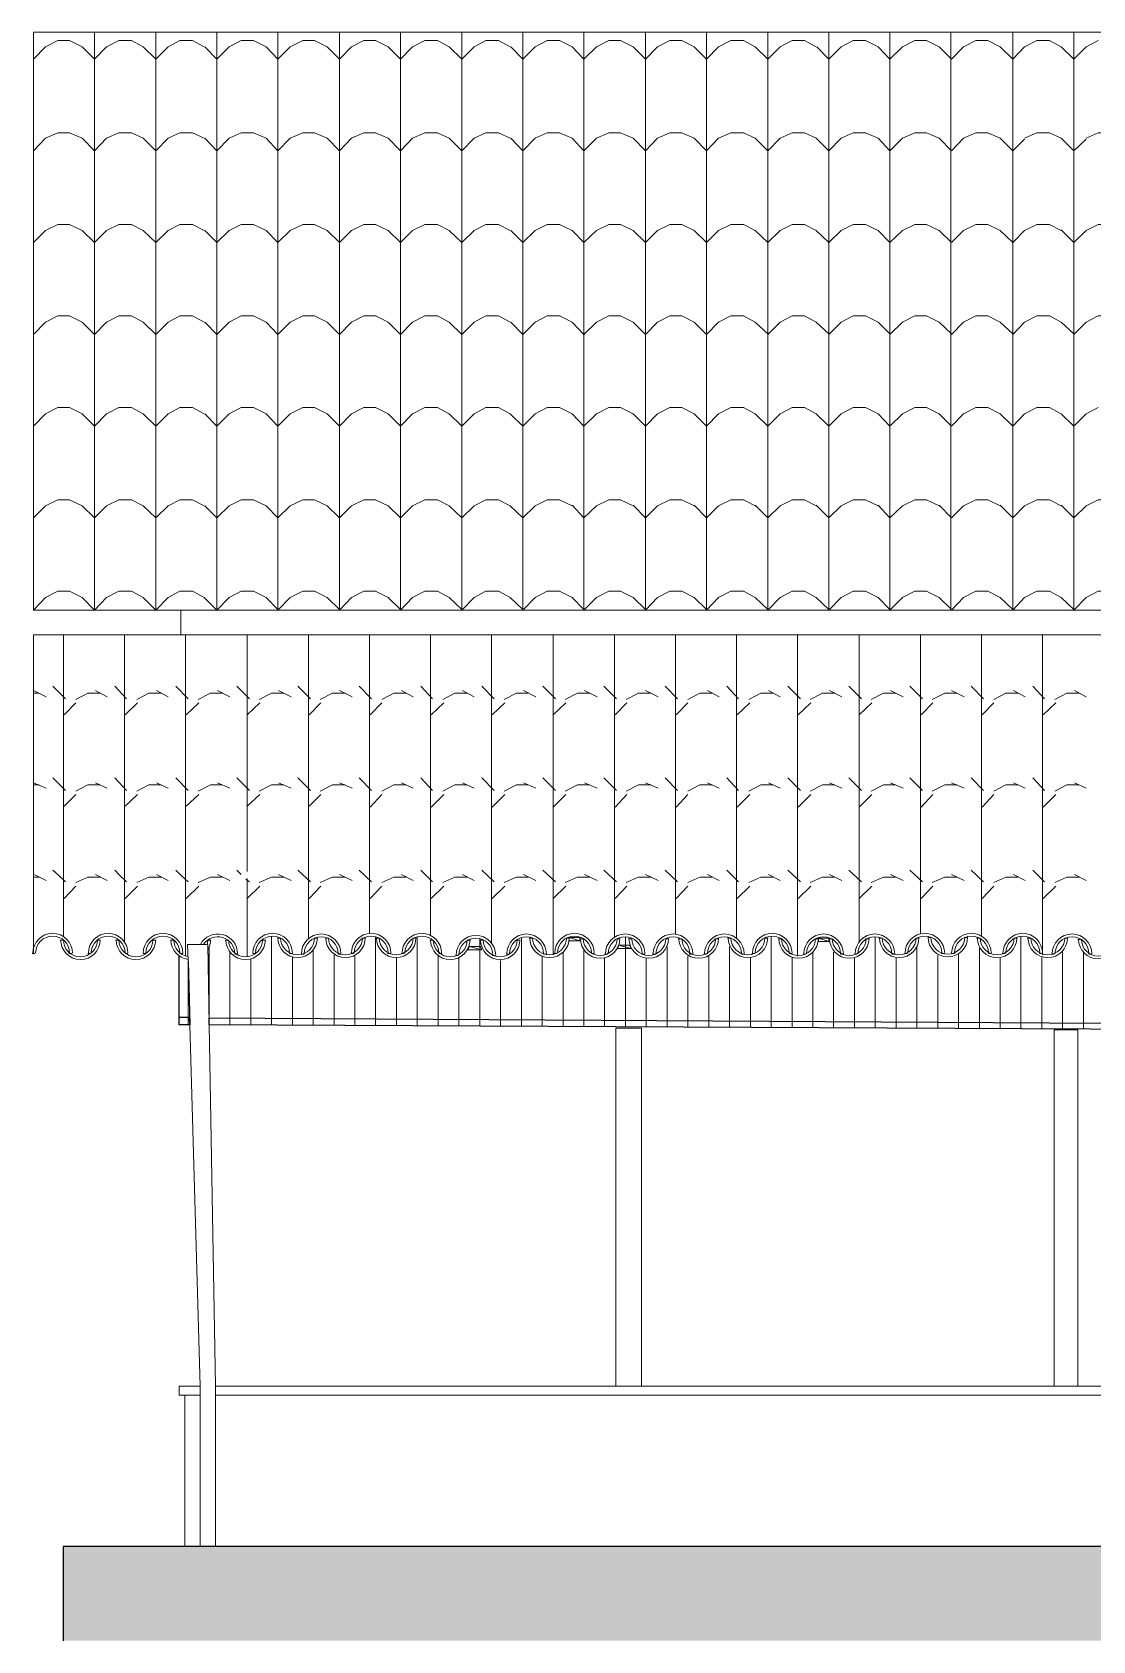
# Model space of a CAD drawing. Header units: millimetres. Extents: x 592100 to 606911, y -820208 to -812839.
# Drawn here: x 592100 to 596957, y -820208 to -812839 of the extents above; entities that cross this region are included whole.
import ezdxf

# ---------------------------------------------------------------- set-up
doc = ezdxf.new("R2010")
doc.units = ezdxf.units.MM
for name, color, linetype, lineweight in [('A-ALV-___-___-EXI', 250, 'Continuous', 25), ('A-BAS-___-___-EXI', 250, 'Continuous', 25), ('A-COB-___-___-EXI', 250, 'Continuous', 25), ('A-PIL-___-___-EXI', 250, 'Continuous', 25)]:
    doc.layers.add(name, color=color, linetype=linetype, lineweight=lineweight)

msp = doc.modelspace()

# ---------------------------------------------------------------- hatches: boundary and pattern name
at = {"layer": 'A-BAS-___-___-EXI', "true_color": 0xcb9898}
msp.add_hatch(color=253, dxfattribs=at).paths.add_polyline_path([(606284.6, -820207.5), (606341.4, -820207.5), (606341.4, -819889.9), (606138.7, -819889.9), (606072, -819899.5), (606072, -819832.7), (600657.2, -819832.7), (600345.8, -819775.5), (592241.4, -819775.5), (592241.4, -820207.5), (605317.2, -820207.5)])

# ---------------------------------------------------------------- linework, layer by layer
at = {"layer": 'A-ALV-___-___-EXI', "color": 18, "lineweight": 9}
msp.add_line((592910, -817354.1), (592903.6, -817017.3), dxfattribs=at)
at = {"layer": 'A-ALV-___-___-EXI', "lineweight": 9}
msp.add_line((592814.7, -817385.9), (592814.7, -817119), dxfattribs=at)
at = {"layer": 'A-ALV-___-___-EXI', "lineweight": 9, "flags": 128}
for points in [[(593196, -817385.9), (593196, -817354.1), (593196, -816979.2)], [(593672.6, -817389.1), (593672.6, -817357.3), (593672.6, -816982.3)], [(593863.3, -817389.1), (593863.3, -817357.3), (593863.3, -816982.3)], [(594340, -817392.3), (594340, -817360.5), (594340, -816985.5)], [(594816.6, -817395.4), (594816.6, -817363.7), (594816.6, -816982.3)], [(595483.9, -817398.6), (595483.9, -817370), (595483.9, -816979.2)], [(595960.6, -817401.8), (595960.6, -817373.2), (595960.6, -816982.3)], [(596627.9, -817405), (596627.9, -817376.4), (596627.9, -816979.2)], [(592910, -817363.7), (592910, -817338.2), (592910, -817033.2)], [(593005.3, -817385.9), (593005.3, -817338.2), (593005.3, -817055.4)], [(593386.7, -817385.9), (593386.7, -817357.3), (593386.7, -817045.9)], [(593482, -817389.1), (593482, -817357.3), (593482, -817065)], [(594149.3, -817392.3), (594149.3, -817360.5), (594149.3, -816991.9)], [(594530.6, -817392.3), (594530.6, -817363.7), (594530.6, -817055.4)], [(594626, -817392.3), (594626, -817363.7), (594626, -817042.7)], [(595007.3, -817395.4), (595007.3, -817366.8), (595007.3, -817026.8)], [(595293.3, -817398.6), (595293.3, -817366.8), (595293.3, -817026.8)], [(595674.6, -817398.6), (595674.6, -817370), (595674.6, -817055.4)], [(595769.9, -817398.6), (595769.9, -817370), (595769.9, -817052.3)], [(596151.2, -817401.8), (596151.2, -817373.2), (596151.2, -817030)], [(596246.6, -817401.8), (596246.6, -817373.2), (596246.6, -817065)], [(596341.9, -817401.8), (596341.9, -817373.2), (596341.9, -817061.8)], [(596437.2, -817405), (596437.2, -817376.4), (596437.2, -817033.2)], [(596818.6, -817405), (596818.6, -817376.4), (596818.6, -817049.1)], [(596913.9, -817405), (596913.9, -817376.4), (596913.9, -817055.4)], [(593100.7, -817385.9), (593100.7, -817354.1), (593100.7, -817084)], [(593291.3, -817385.9), (593291.3, -817354.1), (593291.3, -817077.7)], [(593577.3, -817389.1), (593577.3, -817357.3), (593577.3, -817071.3)], [(593768, -817389.1), (593768, -817357.3), (593768, -817080.9)], [(593958.6, -817389.1), (593958.6, -817360.5), (593958.6, -817071.3)], [(594054, -817392.3), (594054, -817360.5), (594054, -817080.9)], [(594244.6, -817392.3), (594244.6, -817360.5), (594244.6, -817090.4)], [(594435.3, -817392.3), (594435.3, -817363.7), (594435.3, -817074.5)], [(594721.3, -817395.4), (594721.3, -817363.7), (594721.3, -817080.9)], [(594911.9, -817395.4), (594911.9, -817366.8), (594911.9, -817080.9)], [(595102.6, -817395.4), (595102.6, -817366.8), (595102.6, -817071.3)], [(595197.9, -817395.4), (595197.9, -817366.8), (595197.9, -817071.3)], [(595388.6, -817398.6), (595388.6, -817366.8), (595388.6, -817077.7)], [(595579.3, -817398.6), (595579.3, -817370), (595579.3, -817077.7)], [(595865.3, -817401.8), (595865.3, -817370), (595865.3, -817080.9)], [(596055.9, -817401.8), (596055.9, -817373.2), (596055.9, -817080.9)], [(596532.6, -817405), (596532.6, -817376.4), (596532.6, -817080.9)], [(596723.2, -817405), (596723.2, -817376.4), (596723.2, -817077.7)]]:
    msp.add_lwpolyline(points, dxfattribs=at)
at = {"layer": 'A-ALV-___-___-EXI', "color": 248, "lineweight": 15}
msp.add_lwpolyline([(598807.8, -817077.7), (598807.8, -819775.5), (598807.8, -819079.6), (598165.9, -819079.6), (598165.9, -819584.9), (597393.7, -819584.9), (597393.7, -819082.8), (592938.6, -819082.8), (597422.3, -819082.8), (597422.3, -819041.5), (592938.6, -819041.5), (592938.6, -819082.8), (592938.6, -819775.5), (592938.6, -819041.5), (592910, -817385.9), (592903.6, -817017.3), (592811.5, -817017.3), (592814.7, -817093.6), (592821, -817385.9), (592868.7, -819041.5), (592868.7, -819775.5), (592868.7, -819082.8), (592798.8, -819082.8), (592798.8, -819775.5)], dxfattribs=at)
at = {"layer": 'A-ALV-___-___-EXI', "color": 38, "lineweight": 25, "flags": 128}
msp.add_lwpolyline([(592814.7, -817093.6), (592821, -817385.9), (592773.4, -817385.9), (592773.4, -817071.3)], dxfattribs=at)
for points in [[(592821, -817385.9), (592773.4, -817385.9), (592773.4, -817351), (592817.8, -817351)], [(598807.8, -817414.5), (592910, -817385.9), (592910, -817354.1), (598807.8, -817389.1)]]:
    msp.add_lwpolyline(points, close=True, dxfattribs=at)
at = {"layer": 'A-ALV-___-___-EXI', "color": 248, "lineweight": 15}
msp.add_lwpolyline([(592773.4, -819082.8), (592773.4, -819041.5), (592868.7, -819041.5), (592868.7, -819082.8)], close=True, dxfattribs=at)
at = {"layer": 'A-BAS-___-___-EXI'}
msp.add_lwpolyline([(606341.4, -820207.5), (606341.4, -819889.9), (606186.4, -819889.9), (606138.7, -819889.9), (606072, -819899.5), (606072, -819832.7), (600657.2, -819832.7), (600345.8, -819775.5), (592241.4, -819775.5), (592241.4, -820207.5)], dxfattribs=at)
at = {"layer": 'A-COB-___-___-EXI', "lineweight": 9}
for p, q in [((592385.7, -815485.7), (592385.7, -812838.6)), ((592665.3, -815485.7), (592665.3, -812838.6)), ((592945, -815485.7), (592945, -812838.6)), ((596307, -815485.7), (596307, -812838.6)), ((592242.7, -816982.3), (592242.7, -815600)), ((592522.3, -817007.8), (592522.3, -815600)), ((592802, -817071.3), (592802, -815600)), ((593084.8, -816683.6), (593084.8, -815600)), ((593364.4, -816991.9), (593364.4, -815600)), ((593644, -816966.5), (593644, -815600)), ((593923.7, -816976), (593923.7, -815600)), ((594203.3, -817014.1), (594203.3, -815600)), ((594486.1, -817065), (594486.1, -815600)), ((594765.8, -816982.3), (594765.8, -815600)), ((595045.4, -816969.6), (595045.4, -815600)), ((595325, -816988.7), (595325, -815600)), ((595604.7, -817071.3), (595604.7, -815600)), ((595887.5, -817004.6), (595887.5, -815600)), ((596167.1, -816966.5), (596167.1, -815600)), ((596446.8, -816979.2), (596446.8, -815600)), ((596726.4, -817065), (596726.4, -815600)), ((592106, -815854.3), (592163.2, -815882.9)), ((592106, -815867), (592131.5, -815867)), ((592252.2, -815892.4), (592195, -815835.2)), ((592388.9, -815854.3), (592442.9, -815882.9)), ((592531.9, -815892.4), (592477.8, -815835.2)), ((592668.5, -815854.3), (592722.5, -815882.9)), ((592814.7, -815892.4), (592757.5, -815835.2)), ((592948.1, -815854.3), (593005.3, -815882.9)), ((593094.3, -815892.4), (593037.1, -815835.2)), ((593227.8, -815854.3), (593285, -815882.9)), ((593373.9, -815892.4), (593316.7, -815835.2)), ((593507.4, -815854.3), (593564.6, -815882.9)), ((593653.6, -815892.4), (593596.4, -815835.2)), ((593790.2, -815854.3), (593844.2, -815882.9)), ((593933.2, -815892.4), (593879.2, -815835.2)), ((594069.9, -815854.3), (594123.9, -815882.9)), ((594216, -815892.4), (594158.8, -815835.2)), ((594349.5, -815854.3), (594406.7, -815882.9)), ((594495.7, -815892.4), (594438.5, -815835.2)), ((594629.1, -815854.3), (594686.3, -815882.9)), ((594775.3, -815892.4), (594718.1, -815835.2)), ((594908.8, -815854.3), (594966, -815882.9)), ((595054.9, -815892.4), (594997.7, -815835.2)), ((595191.6, -815854.3), (595245.6, -815882.9)), ((595334.6, -815892.4), (595280.6, -815835.2)), ((595471.2, -815854.3), (595525.2, -815882.9)), ((595617.4, -815892.4), (595560.2, -815835.2)), ((595750.9, -815854.3), (595808.1, -815882.9)), ((595897, -815892.4), (595839.8, -815835.2)), ((596030.5, -815854.3), (596087.7, -815882.9)), ((596176.7, -815892.4), (596119.5, -815835.2)), ((596310.1, -815854.3), (596367.3, -815882.9)), ((596456.3, -815892.4), (596399.1, -815835.2)), ((596592.9, -815854.3), (596647, -815882.9)), ((596735.9, -815892.4), (596681.9, -815835.2)), ((596872.6, -815854.3), (596926.6, -815882.9)), ((592245.9, -815965.5), (592299.9, -815911.5)), ((592525.5, -815965.5), (592582.7, -815911.5)), ((592805.1, -815965.5), (592862.3, -815911.5)), ((593084.8, -815965.5), (593142, -815911.5)), ((593367.6, -815965.5), (593421.6, -815911.5)), ((593647.2, -815965.5), (593701.2, -815911.5)), ((593926.9, -815965.5), (593984.1, -815911.5)), ((594206.5, -815965.5), (594263.7, -815911.5)), ((594486.1, -815965.5), (594543.3, -815911.5)), ((594769, -815965.5), (594823, -815911.5)), ((595048.6, -815965.5), (595102.6, -815911.5)), ((595328.2, -815965.5), (595385.4, -815911.5)), ((595607.9, -815965.5), (595665.1, -815911.5)), ((595887.5, -815965.5), (595944.7, -815911.5)), ((596170.3, -815965.5), (596224.3, -815911.5)), ((596449.9, -815965.5), (596504, -815911.5)), ((596729.6, -815965.5), (596786.8, -815911.5)), ((592106, -816276.9), (592163.2, -816302.3)), ((592106, -816286.4), (592131.5, -816286.4)), ((592252.2, -816311.8), (592195, -816254.7)), ((592388.9, -816276.9), (592442.9, -816302.3)), ((592531.9, -816311.8), (592477.8, -816254.7)), ((592668.5, -816276.9), (592722.5, -816302.3)), ((592814.7, -816311.8), (592757.5, -816254.7)), ((592948.1, -816276.9), (593005.3, -816302.3)), ((593094.3, -816311.8), (593037.1, -816254.7)), ((593227.8, -816276.9), (593285, -816302.3)), ((593373.9, -816311.8), (593316.7, -816254.7)), ((593507.4, -816276.9), (593564.6, -816302.3)), ((593653.6, -816311.8), (593596.4, -816254.7)), ((593790.2, -816276.9), (593844.2, -816302.3)), ((593933.2, -816311.8), (593879.2, -816254.7)), ((594069.9, -816276.9), (594123.9, -816302.3)), ((594216, -816311.8), (594158.8, -816254.7)), ((594349.5, -816276.9), (594406.7, -816302.3)), ((594495.7, -816311.8), (594438.5, -816254.7)), ((594629.1, -816276.9), (594686.3, -816302.3)), ((594775.3, -816311.8), (594718.1, -816254.7)), ((594908.8, -816276.9), (594966, -816302.3)), ((595054.9, -816311.8), (594997.7, -816254.7)), ((595191.6, -816276.9), (595245.6, -816302.3)), ((595334.6, -816311.8), (595280.6, -816254.7)), ((595471.2, -816276.9), (595525.2, -816302.3)), ((595617.4, -816311.8), (595560.2, -816254.7)), ((595750.9, -816276.9), (595808.1, -816302.3)), ((595897, -816311.8), (595839.8, -816254.7)), ((596030.5, -816276.9), (596087.7, -816302.3)), ((596176.7, -816311.8), (596119.5, -816254.7)), ((596310.1, -816276.9), (596367.3, -816302.3)), ((596456.3, -816311.8), (596399.1, -816254.7)), ((596592.9, -816276.9), (596647, -816302.3)), ((596735.9, -816311.8), (596681.9, -816254.7)), ((596872.6, -816276.9), (596926.6, -816302.3)), ((592245.9, -816384.9), (592299.9, -816330.9)), ((592525.5, -816384.9), (592582.7, -816330.9)), ((592805.1, -816384.9), (592862.3, -816330.9)), ((593084.8, -816384.9), (593142, -816330.9)), ((593367.6, -816384.9), (593421.6, -816330.9)), ((593647.2, -816388.1), (593701.2, -816330.9)), ((593926.9, -816388.1), (593984.1, -816330.9)), ((594206.5, -816388.1), (594263.7, -816330.9)), ((594486.1, -816388.1), (594543.3, -816330.9)), ((594769, -816388.1), (594823, -816330.9)), ((595048.6, -816388.1), (595102.6, -816330.9)), ((595328.2, -816388.1), (595385.4, -816330.9)), ((595607.9, -816388.1), (595665.1, -816330.9)), ((595887.5, -816388.1), (595944.7, -816330.9)), ((596170.3, -816388.1), (596224.3, -816330.9)), ((596449.9, -816388.1), (596504, -816330.9)), ((596729.6, -816388.1), (596786.8, -816330.9)), ((593056.2, -816696.4), (593037.1, -816677.3)), ((593227.8, -816696.4), (593285, -816724.9)), ((593373.9, -816731.3), (593316.7, -816677.3)), ((593507.4, -816696.4), (593564.6, -816724.9)), ((593653.6, -816731.3), (593596.4, -816677.3)), ((593790.2, -816696.4), (593844.2, -816724.9)), ((593933.2, -816731.3), (593879.2, -816677.3)), ((594069.9, -816696.4), (594123.9, -816724.9)), ((594216, -816731.3), (594158.8, -816677.3)), ((594349.5, -816696.4), (594406.7, -816724.9)), ((594495.7, -816731.3), (594438.5, -816677.3)), ((594629.1, -816696.4), (594686.3, -816724.9)), ((594775.3, -816731.3), (594718.1, -816677.3)), ((594908.8, -816696.4), (594966, -816724.9)), ((595054.9, -816731.3), (594997.7, -816677.3)), ((595191.6, -816696.4), (595245.6, -816724.9)), ((595334.6, -816731.3), (595280.6, -816677.3)), ((595471.2, -816696.4), (595525.2, -816724.9)), ((595617.4, -816731.3), (595560.2, -816677.3)), ((595750.9, -816696.4), (595808.1, -816724.9)), ((595897, -816731.3), (595839.8, -816677.3)), ((596030.5, -816696.4), (596087.7, -816724.9)), ((596176.7, -816731.3), (596119.5, -816677.3)), ((596310.1, -816696.4), (596367.3, -816724.9)), ((596456.3, -816731.3), (596399.1, -816677.3)), ((596592.9, -816696.4), (596647, -816724.9)), ((596735.9, -816731.3), (596681.9, -816677.3)), ((596872.6, -816696.4), (596926.6, -816724.9)), ((592106, -816709.1), (592131.5, -816709.1)), ((592245.9, -816807.6), (592299.9, -816750.4)), ((592525.5, -816807.6), (592582.7, -816750.4)), ((592805.1, -816807.6), (592862.3, -816750.4)), ((593094.3, -816731.3), (593078.4, -816718.6)), ((593084.8, -817074.5), (593084.8, -816715.4)), ((593084.8, -816807.6), (593142, -816750.4)), ((593367.6, -816807.6), (593421.6, -816750.4)), ((593647.2, -816807.6), (593701.2, -816750.4)), ((593926.9, -816807.6), (593984.1, -816750.4)), ((594206.5, -816807.6), (594263.7, -816750.4)), ((594486.1, -816807.6), (594543.3, -816750.4)), ((594769, -816807.6), (594823, -816750.4)), ((595048.6, -816807.6), (595102.6, -816750.4)), ((595328.2, -816807.6), (595385.4, -816750.4)), ((595607.9, -816807.6), (595665.1, -816750.4)), ((595887.5, -816807.6), (595944.7, -816750.4)), ((596170.3, -816807.6), (596224.3, -816750.4)), ((596449.9, -816807.6), (596504, -816750.4)), ((596729.6, -816807.6), (596786.8, -816750.4))]:
    msp.add_line(p, q, dxfattribs=at)
at = {"layer": 'A-COB-___-___-EXI', "color": 18, "lineweight": 9}
for p, q in [((593237.3, -816988.7), (593224.6, -816988.7)), ((593393, -816988.7), (593405.7, -816988.7)), ((593456.6, -816988.7), (593443.9, -816988.7)), ((593612.3, -816988.7), (593625, -816988.7)), ((593685.4, -816988.7), (593672.6, -816988.7)), ((593844.2, -816988.7), (593857, -816988.7)), ((594390.8, -816988.7), (594374.9, -816988.7)), ((594546.5, -816988.7), (594559.2, -816988.7)), ((595296.4, -816988.7), (595283.7, -816988.7)), ((595452.2, -816988.7), (595468, -816988.7)), ((595989.2, -816988.7), (595976.5, -816988.7)), ((596148.1, -816988.7), (596160.8, -816988.7)), ((596214.8, -816985.5), (596202.1, -816985.5)), ((596370.5, -816985.5), (596383.2, -816985.5)), ((596437.2, -816988.7), (596424.5, -816988.7)), ((596596.1, -816988.7), (596608.8, -816988.7)), ((596669.2, -816988.7), (596656.5, -816988.7)), ((596828.1, -816988.7), (596840.8, -816988.7)), ((592112.4, -817058.6), (592099.7, -817058.6)), ((592242.7, -816998.2), (592226.8, -816998.2)), ((592268.1, -817058.6), (592280.8, -817058.6)), ((592366.6, -817058.6), (592353.9, -817058.6)), ((592398.4, -816998.2), (592411.1, -816998.2)), ((592493.7, -816998.2), (592481, -816998.2)), ((592525.5, -817058.6), (592538.2, -817058.6)), ((592620.8, -817058.6), (592608.1, -817058.6)), ((592652.6, -816998.2), (592665.3, -816998.2)), ((592747.9, -816998.2), (592735.2, -816998.2)), ((592776.5, -817058.6), (592789.2, -817058.6)), ((592903.6, -816998.2), (592916.4, -816998.2)), ((592995.8, -816998.2), (592983.1, -816998.2)), ((593027.6, -817061.8), (593040.3, -817061.8)), ((593122.9, -817058.6), (593110.2, -817058.6)), ((593154.7, -816998.2), (593167.4, -816998.2)), ((593278.6, -817058.6), (593291.3, -817058.6)), ((593345.3, -817061.8), (593332.6, -817061.8)), ((593501.1, -817061.8), (593513.8, -817061.8)), ((593571, -817058.6), (593558.3, -817058.6)), ((593726.7, -817058.6), (593742.6, -817058.6)), ((593802.9, -817058.6), (593790.2, -817058.6)), ((593936.4, -816998.2), (593920.5, -816998.2)), ((593961.8, -817058.6), (593974.5, -817058.6)), ((594092.1, -816998.2), (594104.8, -816998.2)), ((594162, -816998.2), (594149.3, -816998.2)), ((594282.8, -817061.8), (594270.1, -817061.8)), ((594317.7, -816998.2), (594333.6, -816998.2)), ((594441.6, -817061.8), (594454.4, -817061.8)), ((594502, -817058.6), (594489.3, -817058.6)), ((594619.6, -816991.9), (594606.9, -816991.9)), ((594660.9, -817058.6), (594673.6, -817058.6)), ((594734, -817061.8), (594721.3, -817061.8)), ((594778.5, -816991.9), (594791.2, -816991.9)), ((594842, -816991.9), (594829.3, -816991.9)), ((594889.7, -817061.8), (594905.6, -817061.8)), ((594953.3, -817061.8), (594940.5, -817061.8)), ((595000.9, -816991.9), (595013.6, -816991.9)), ((595070.8, -816991.9), (595058.1, -816991.9)), ((595109, -817061.8), (595124.9, -817061.8)), ((595188.4, -817061.8), (595175.7, -817061.8)), ((595226.5, -816991.9), (595239.2, -816991.9)), ((595347.3, -817061.8), (595360, -817061.8)), ((595407.7, -817058.6), (595395, -817058.6)), ((595528.4, -816991.9), (595515.7, -816991.9)), ((595566.6, -817058.6), (595579.3, -817058.6)), ((595642.8, -817061.8), (595630.1, -817061.8)), ((595687.3, -816991.9), (595700, -816991.9)), ((595760.4, -816991.9), (595747.7, -816991.9)), ((595801.7, -817061.8), (595814.4, -817061.8)), ((595878, -817061.8), (595865.3, -817061.8)), ((595916.1, -816991.9), (595928.8, -816991.9)), ((596036.8, -817061.8), (596049.6, -817061.8)), ((596106.8, -817058.6), (596094, -817058.6)), ((596262.5, -817058.6), (596275.2, -817058.6)), ((596322.8, -817058.6), (596310.1, -817058.6)), ((596478.5, -817058.6), (596491.3, -817058.6)), ((596554.8, -817058.6), (596542.1, -817058.6)), ((596710.5, -817058.6), (596723.2, -817058.6)), ((596780.4, -817061.8), (596767.7, -817061.8)), ((596901.2, -816995.1), (596888.5, -816995.1)), ((596939.3, -817061.8), (596952, -817061.8)), ((594050.8, -817068.1), (594038.1, -817068.1)), ((594206.5, -817068.1), (594219.2, -817068.1))]:
    msp.add_line(p, q, dxfattribs=at)
at = {"layer": 'A-COB-___-___-EXI', "lineweight": 9, "flags": 128}
msp.add_lwpolyline([(592106, -812838.6), (606910.9, -812838.6), (606910.9, -815485.7), (592106, -815485.7)], close=True, dxfattribs=at)
for points in [[(593507.4, -815482.5), (593450.2, -815428.5), (593393, -815399.9), (593339, -815399.9), (593281.8, -815428.5), (593224.6, -815485.7), (593224.6, -812838.6)], [(593507.4, -812838.6), (593507.4, -815485.7), (593561.4, -815428.5), (593618.6, -815399.9), (593672.6, -815399.9), (593729.8, -815428.5), (593787, -815482.5)], [(594066.7, -815482.5), (594009.5, -815428.5), (593955.5, -815399.9), (593898.3, -815399.9), (593841.1, -815428.5), (593787, -815485.7), (593787, -812838.6)], [(594066.7, -812838.6), (594066.7, -815485.7), (594123.9, -815428.5), (594177.9, -815399.9), (594235.1, -815399.9), (594289.1, -815428.5), (594346.3, -815482.5)], [(594626, -815482.5), (594571.9, -815428.5), (594514.7, -815399.9), (594457.5, -815399.9), (594403.5, -815428.5), (594346.3, -815485.7), (594346.3, -812838.6)], [(594626, -812838.6), (594626, -815485.7), (594683.2, -815428.5), (594740.4, -815399.9), (594794.4, -815399.9), (594851.6, -815428.5), (594908.8, -815482.5)], [(595188.4, -815482.5), (595131.2, -815428.5), (595074, -815399.9), (595020, -815399.9), (594962.8, -815428.5), (594908.8, -815485.7), (594908.8, -812838.6)], [(595188.4, -812838.6), (595188.4, -815485.7), (595242.4, -815428.5), (595299.6, -815399.9), (595356.8, -815399.9), (595410.8, -815428.5), (595468, -815482.5)], [(595468, -812838.6), (595468, -815485.7), (595525.2, -815428.5), (595579.3, -815399.9), (595636.5, -815399.9), (595690.5, -815428.5), (595747.7, -815482.5)], [(595747.7, -812838.6), (595747.7, -815485.7), (595804.9, -815428.5), (595858.9, -815399.9), (595916.1, -815399.9), (595973.3, -815428.5), (596027.3, -815482.5)], [(596027.3, -812838.6), (596027.3, -815485.7), (596084.5, -815428.5), (596141.7, -815399.9), (596195.7, -815399.9), (596252.9, -815428.5), (596310.1, -815482.5)], [(596589.8, -812838.6), (596589.8, -815485.7), (596643.8, -815428.5), (596701, -815399.9), (596758.2, -815399.9), (596812.2, -815428.5), (596869.4, -815482.5)], [(596869.4, -812838.6), (596869.4, -815485.7), (596926.6, -815428.5), (596980.6, -815399.9), (597037.8, -815399.9), (597091.8, -815428.5), (597149, -815482.5)], [(592106, -812962.6), (592160.1, -812905.4), (592217.3, -812876.8), (592271.3, -812876.8), (592328.5, -812905.4), (592385.7, -812962.6), (592439.7, -812905.4), (592496.9, -812876.8), (592554.1, -812876.8), (592608.1, -812905.4), (592665.3, -812962.6), (592722.5, -812905.4), (592776.5, -812876.8), (592833.7, -812876.8), (592887.8, -812905.4)], [(592890.9, -812905.4), (592945, -812962.6), (593002.2, -812905.4), (593056.2, -812876.8), (593113.4, -812876.8), (593170.6, -812905.4), (593224.6, -812962.6), (593281.8, -812905.4), (593339, -812876.8), (593393, -812876.8), (593450.2, -812905.4), (593507.4, -812962.6), (593561.4, -812905.4), (593618.6, -812876.8), (593672.6, -812876.8), (593729.8, -812905.4), (593787, -812962.6), (593841.1, -812905.4), (593898.3, -812876.8), (593955.5, -812876.8), (594009.5, -812905.4), (594066.7, -812962.6), (594123.9, -812905.4), (594177.9, -812876.8), (594235.1, -812876.8), (594289.1, -812905.4)], [(594292.3, -812905.4), (594346.3, -812962.6), (594403.5, -812905.4), (594457.5, -812876.8), (594514.7, -812876.8), (594571.9, -812905.4), (594626, -812962.6), (594683.2, -812905.4), (594740.4, -812876.8), (594794.4, -812876.8), (594851.6, -812905.4), (594908.8, -812962.6), (594962.8, -812905.4), (595020, -812876.8), (595074, -812876.8), (595131.2, -812905.4), (595188.4, -812962.6), (595242.4, -812905.4), (595299.6, -812876.8), (595356.8, -812876.8), (595410.8, -812905.4), (595468, -812962.6), (595525.2, -812905.4), (595579.3, -812876.8), (595636.5, -812876.8), (595690.5, -812905.4)], [(595693.7, -812905.4), (595747.7, -812962.6), (595804.9, -812905.4), (595858.9, -812876.8), (595916.1, -812876.8), (595973.3, -812905.4), (596027.3, -812962.6), (596084.5, -812905.4), (596141.7, -812876.8), (596195.7, -812876.8), (596252.9, -812905.4), (596310.1, -812962.6), (596364.2, -812905.4), (596421.3, -812876.8), (596475.4, -812876.8), (596532.6, -812905.4), (596589.8, -812962.6), (596643.8, -812905.4), (596701, -812876.8), (596758.2, -812876.8), (596812.2, -812905.4), (596869.4, -812962.6), (596926.6, -812905.4), (596980.6, -812876.8)], [(592106, -813382), (592160.1, -813324.8), (592217.3, -813299.4), (592271.3, -813299.4), (592328.5, -813324.8), (592385.7, -813382), (592439.7, -813324.8), (592496.9, -813299.4), (592554.1, -813299.4), (592608.1, -813324.8), (592665.3, -813382), (592722.5, -813324.8), (592776.5, -813299.4), (592833.7, -813299.4), (592887.8, -813324.8)], [(592890.9, -813324.8), (592945, -813382), (593002.2, -813324.8), (593056.2, -813299.4), (593113.4, -813299.4), (593170.6, -813324.8), (593224.6, -813382), (593281.8, -813324.8), (593339, -813299.4), (593393, -813299.4), (593450.2, -813324.8), (593507.4, -813382), (593561.4, -813324.8), (593618.6, -813299.4), (593672.6, -813299.4), (593729.8, -813324.8), (593787, -813382), (593841.1, -813324.8), (593898.3, -813299.4), (593955.5, -813299.4), (594009.5, -813324.8), (594066.7, -813382), (594123.9, -813324.8), (594177.9, -813299.4), (594235.1, -813299.4), (594289.1, -813324.8)], [(594292.3, -813324.8), (594346.3, -813382), (594403.5, -813324.8), (594457.5, -813299.4), (594514.7, -813299.4), (594571.9, -813324.8), (594626, -813382), (594683.2, -813324.8), (594740.4, -813299.4), (594794.4, -813299.4), (594851.6, -813324.8), (594908.8, -813382), (594962.8, -813324.8), (595020, -813299.4), (595074, -813299.4), (595131.2, -813324.8), (595188.4, -813382), (595242.4, -813324.8), (595299.6, -813299.4), (595356.8, -813299.4), (595410.8, -813324.8), (595468, -813382), (595525.2, -813324.8), (595579.3, -813299.4), (595636.5, -813299.4), (595690.5, -813324.8), (595747.7, -813382), (595804.9, -813324.8), (595858.9, -813299.4), (595916.1, -813299.4), (595973.3, -813324.8), (596027.3, -813382), (596084.5, -813324.8), (596141.7, -813299.4), (596195.7, -813299.4), (596252.9, -813324.8), (596310.1, -813382), (596364.2, -813324.8), (596421.3, -813299.4), (596475.4, -813299.4), (596532.6, -813324.8), (596589.8, -813382), (596643.8, -813328)], [(596643.8, -813324.8), (596701, -813299.4), (596758.2, -813299.4), (596812.2, -813324.8), (596869.4, -813382), (596926.6, -813328)], [(596926.6, -813324.8), (596980.6, -813299.4), (597037.8, -813299.4), (597091.8, -813324.8), (597149, -813382), (597206.2, -813328)], [(592106, -813801.5), (592160.1, -813747.5), (592217.3, -813718.9), (592271.3, -813718.9), (592328.5, -813747.5), (592385.7, -813801.5), (592439.7, -813747.5), (592496.9, -813718.9), (592554.1, -813718.9), (592608.1, -813747.5), (592665.3, -813801.5), (592722.5, -813747.5), (592776.5, -813718.9), (592833.7, -813718.9), (592887.8, -813747.5)], [(592890.9, -813747.5), (592945, -813801.5), (593002.2, -813747.5), (593056.2, -813718.9), (593113.4, -813718.9), (593170.6, -813747.5), (593224.6, -813801.5), (593281.8, -813747.5), (593339, -813718.9), (593393, -813718.9), (593450.2, -813747.5), (593507.4, -813801.5), (593561.4, -813747.5), (593618.6, -813718.9), (593672.6, -813718.9), (593729.8, -813747.5), (593787, -813801.5), (593841.1, -813747.5), (593898.3, -813718.9), (593955.5, -813718.9), (594009.5, -813747.5), (594066.7, -813801.5), (594123.9, -813747.5), (594177.9, -813718.9), (594235.1, -813718.9), (594289.1, -813747.5)], [(594292.3, -813747.5), (594346.3, -813801.5), (594403.5, -813747.5), (594457.5, -813718.9), (594514.7, -813718.9), (594571.9, -813747.5), (594626, -813801.5), (594683.2, -813747.5), (594740.4, -813718.9), (594794.4, -813718.9), (594851.6, -813747.5), (594908.8, -813801.5), (594962.8, -813747.5), (595020, -813718.9), (595074, -813718.9), (595131.2, -813747.5), (595188.4, -813801.5), (595242.4, -813747.5), (595299.6, -813718.9), (595356.8, -813718.9), (595410.8, -813747.5), (595468, -813801.5), (595525.2, -813747.5), (595579.3, -813718.9), (595636.5, -813718.9), (595690.5, -813747.5), (595747.7, -813801.5), (595804.9, -813747.5), (595858.9, -813718.9), (595916.1, -813718.9), (595973.3, -813747.5), (596027.3, -813801.5), (596084.5, -813747.5), (596141.7, -813718.9), (596195.7, -813718.9), (596252.9, -813747.5), (596310.1, -813801.5), (596364.2, -813747.5), (596421.3, -813718.9), (596475.4, -813718.9), (596532.6, -813747.5), (596589.8, -813801.5), (596643.8, -813747.5), (596701, -813718.9), (596758.2, -813718.9), (596812.2, -813747.5)], [(596812.2, -813744.3), (596869.4, -813801.5), (596926.6, -813747.5), (596980.6, -813718.9), (597037.8, -813718.9), (597091.8, -813747.5)], [(592106, -814224.1), (592160.1, -814166.9), (592217.3, -814138.3), (592271.3, -814138.3), (592328.5, -814166.9), (592385.7, -814224.1), (592439.7, -814166.9), (592496.9, -814138.3), (592554.1, -814138.3), (592608.1, -814166.9), (592665.3, -814224.1), (592722.5, -814166.9), (592776.5, -814138.3), (592833.7, -814138.3), (592887.8, -814166.9)], [(592890.9, -814166.9), (592945, -814224.1), (593002.2, -814166.9), (593056.2, -814138.3), (593113.4, -814138.3), (593170.6, -814166.9), (593224.6, -814224.1), (593281.8, -814166.9), (593339, -814138.3), (593393, -814138.3), (593450.2, -814166.9), (593507.4, -814224.1), (593561.4, -814166.9), (593618.6, -814138.3), (593672.6, -814138.3), (593729.8, -814166.9), (593787, -814224.1), (593841.1, -814166.9), (593898.3, -814138.3), (593955.5, -814138.3), (594009.5, -814166.9), (594066.7, -814224.1), (594123.9, -814166.9), (594177.9, -814138.3), (594235.1, -814138.3), (594289.1, -814166.9)], [(594292.3, -814166.9), (594346.3, -814224.1), (594403.5, -814166.9), (594457.5, -814138.3), (594514.7, -814138.3), (594571.9, -814166.9), (594626, -814224.1), (594683.2, -814166.9), (594740.4, -814138.3), (594794.4, -814138.3), (594851.6, -814166.9), (594908.8, -814224.1), (594962.8, -814166.9), (595020, -814138.3), (595074, -814138.3), (595131.2, -814166.9), (595188.4, -814224.1), (595242.4, -814166.9), (595299.6, -814138.3), (595356.8, -814138.3), (595410.8, -814166.9), (595468, -814220.9)], [(595468, -814224.1), (595525.2, -814166.9), (595579.3, -814138.3), (595636.5, -814138.3), (595690.5, -814166.9), (595747.7, -814220.9)], [(595747.7, -814224.1), (595804.9, -814166.9), (595858.9, -814138.3), (595916.1, -814138.3), (595973.3, -814166.9), (596027.3, -814220.9)], [(596027.3, -814224.1), (596084.5, -814166.9), (596141.7, -814138.3), (596195.7, -814138.3), (596252.9, -814166.9), (596310.1, -814220.9)], [(596310.1, -814224.1), (596364.2, -814166.9), (596421.3, -814138.3), (596475.4, -814138.3), (596532.6, -814166.9), (596589.8, -814220.9)], [(596589.8, -814224.1), (596643.8, -814166.9), (596701, -814138.3), (596758.2, -814138.3), (596812.2, -814166.9), (596869.4, -814220.9)], [(596869.4, -814224.1), (596926.6, -814166.9), (596980.6, -814138.3), (597037.8, -814138.3), (597091.8, -814166.9), (597149, -814220.9)], [(592106, -814643.6), (592160.1, -814586.4), (592217.3, -814557.8), (592271.3, -814557.8), (592328.5, -814586.4), (592385.7, -814643.6), (592439.7, -814586.4), (592496.9, -814557.8), (592554.1, -814557.8), (592608.1, -814586.4), (592665.3, -814643.6), (592722.5, -814586.4), (592776.5, -814557.8), (592833.7, -814557.8), (592887.8, -814586.4)], [(592890.9, -814586.4), (592945, -814643.6), (593002.2, -814586.4), (593056.2, -814557.8), (593113.4, -814557.8), (593170.6, -814586.4), (593224.6, -814643.6), (593281.8, -814586.4), (593339, -814557.8), (593393, -814557.8), (593450.2, -814586.4), (593507.4, -814643.6), (593561.4, -814586.4), (593618.6, -814557.8), (593672.6, -814557.8), (593729.8, -814586.4), (593787, -814643.6), (593841.1, -814586.4), (593898.3, -814557.8), (593955.5, -814557.8), (594009.5, -814586.4), (594066.7, -814643.6), (594123.9, -814586.4), (594177.9, -814557.8), (594235.1, -814557.8), (594289.1, -814586.4), (594346.3, -814643.6), (594403.5, -814586.4), (594457.5, -814557.8), (594514.7, -814557.8), (594571.9, -814586.4), (594626, -814643.6), (594683.2, -814586.4), (594740.4, -814557.8), (594794.4, -814557.8), (594851.6, -814586.4), (594908.8, -814643.6), (594962.8, -814586.4), (595020, -814557.8), (595074, -814557.8), (595131.2, -814586.4), (595188.4, -814643.6), (595242.4, -814586.4), (595299.6, -814557.8), (595356.8, -814557.8), (595410.8, -814586.4), (595468, -814643.6), (595525.2, -814586.4), (595579.3, -814557.8), (595636.5, -814557.8), (595690.5, -814586.4), (595747.7, -814643.6), (595804.9, -814586.4), (595858.9, -814557.8), (595916.1, -814557.8), (595973.3, -814586.4), (596027.3, -814643.6), (596084.5, -814586.4), (596141.7, -814557.8), (596195.7, -814557.8), (596252.9, -814586.4), (596310.1, -814643.6), (596364.2, -814586.4), (596421.3, -814557.8), (596475.4, -814557.8), (596532.6, -814586.4), (596589.8, -814643.6), (596643.8, -814586.4), (596701, -814557.8), (596758.2, -814557.8), (596812.2, -814586.4), (596869.4, -814643.6), (596926.6, -814586.4), (596980.6, -814557.8)], [(592106, -815063), (592160.1, -815009), (592217.3, -814980.4), (592271.3, -814980.4), (592328.5, -815009), (592385.7, -815063), (592439.7, -815009), (592496.9, -814980.4), (592554.1, -814980.4), (592608.1, -815009), (592665.3, -815063), (592722.5, -815009), (592776.5, -814980.4), (592833.7, -814980.4), (592887.8, -815009)], [(592890.9, -815009), (592945, -815063), (593002.2, -815009), (593056.2, -814980.4), (593113.4, -814980.4), (593170.6, -815009), (593224.6, -815063), (593281.8, -815009), (593339, -814980.4), (593393, -814980.4), (593450.2, -815009), (593507.4, -815063), (593561.4, -815009), (593618.6, -814980.4), (593672.6, -814980.4), (593729.8, -815009), (593787, -815063), (593841.1, -815009), (593898.3, -814980.4), (593955.5, -814980.4), (594009.5, -815009), (594066.7, -815063), (594123.9, -815009), (594177.9, -814980.4), (594235.1, -814980.4), (594289.1, -815009), (594346.3, -815063), (594403.5, -815009), (594457.5, -814980.4), (594514.7, -814980.4), (594571.9, -815009)], [(594571.9, -815005.8), (594626, -815063), (594683.2, -815009), (594740.4, -814980.4), (594794.4, -814980.4), (594851.6, -815009)], [(594851.6, -815005.8), (594908.8, -815063), (594962.8, -815009), (595020, -814980.4), (595074, -814980.4), (595131.2, -815009)], [(595131.2, -815005.8), (595188.4, -815063), (595242.4, -815009), (595299.6, -814980.4), (595356.8, -814980.4), (595410.8, -815009)], [(595410.8, -815005.8), (595468, -815063), (595525.2, -815009), (595579.3, -814980.4), (595636.5, -814980.4), (595690.5, -815009)], [(595690.5, -815005.8), (595747.7, -815063), (595804.9, -815009), (595858.9, -814980.4), (595916.1, -814980.4), (595973.3, -815009)], [(595973.3, -815005.8), (596027.3, -815063), (596084.5, -815009), (596141.7, -814980.4), (596195.7, -814980.4), (596252.9, -815009)], [(596252.9, -815005.8), (596310.1, -815063), (596364.2, -815009), (596421.3, -814980.4), (596475.4, -814980.4), (596532.6, -815009)], [(596532.6, -815005.8), (596589.8, -815063), (596643.8, -815009), (596701, -814980.4), (596758.2, -814980.4), (596812.2, -815009)], [(596812.2, -815005.8), (596869.4, -815063), (596926.6, -815009), (596980.6, -814980.4), (597037.8, -814980.4), (597091.8, -815009)], [(592106, -815485.7), (592160.1, -815428.5), (592217.3, -815399.9), (592271.3, -815399.9), (592328.5, -815428.5), (592385.7, -815485.7), (592439.7, -815428.5), (592496.9, -815399.9), (592554.1, -815399.9), (592608.1, -815428.5), (592665.3, -815485.7), (592722.5, -815428.5), (592776.5, -815399.9), (592833.7, -815399.9), (592887.8, -815428.5), (592945, -815485.7), (593002.2, -815428.5), (593056.2, -815399.9), (593113.4, -815399.9), (593170.6, -815428.5), (593224.6, -815482.5)], [(596589.8, -815482.5), (596532.6, -815428.5), (596475.4, -815399.9), (596421.3, -815399.9), (596364.2, -815428.5), (596310.1, -815485.7)], [(592299.9, -815895.6), (592353.9, -815867), (592411.1, -815867)], [(592579.5, -815895.6), (592633.5, -815867), (592690.7, -815867)], [(592859.2, -815895.6), (592916.4, -815867), (592970.4, -815867)], [(593138.8, -815895.6), (593196, -815867), (593250, -815867)], [(593418.4, -815895.6), (593475.6, -815867), (593532.8, -815867)], [(593701.2, -815895.6), (593755.3, -815867), (593812.5, -815867)], [(593980.9, -815895.6), (594034.9, -815867), (594092.1, -815867)], [(594260.5, -815895.6), (594317.7, -815867), (594371.7, -815867)], [(594540.2, -815895.6), (594597.4, -815867), (594651.4, -815867)], [(594819.8, -815895.6), (594877, -815867), (594934.2, -815867)], [(595102.6, -815895.6), (595156.6, -815867), (595213.8, -815867)], [(595382.2, -815895.6), (595436.3, -815867), (595493.5, -815867)], [(595661.9, -815895.6), (595719.1, -815867), (595773.1, -815867)], [(595941.5, -815895.6), (595998.7, -815867), (596052.7, -815867)], [(596221.2, -815895.6), (596278.4, -815867), (596335.6, -815867)], [(596504, -815895.6), (596558, -815867), (596615.2, -815867)], [(596783.6, -815895.6), (596837.6, -815867), (596894.8, -815867)], [(592299.9, -816315), (592353.9, -816286.4), (592411.1, -816286.4)], [(592579.5, -816315), (592633.5, -816286.4), (592690.7, -816286.4)], [(592859.2, -816315), (592916.4, -816286.4), (592970.4, -816286.4)], [(593138.8, -816315), (593196, -816286.4), (593250, -816286.4)], [(593418.4, -816315), (593475.6, -816286.4), (593532.8, -816286.4)], [(593701.2, -816315), (593755.3, -816286.4), (593812.5, -816286.4)], [(593980.9, -816315), (594034.9, -816286.4), (594092.1, -816286.4)], [(594260.5, -816315), (594317.7, -816286.4), (594371.7, -816286.4)], [(594540.2, -816315), (594597.4, -816286.4), (594651.4, -816286.4)], [(594819.8, -816315), (594877, -816286.4), (594934.2, -816286.4)], [(595102.6, -816315), (595156.6, -816286.4), (595213.8, -816286.4)], [(595382.2, -816315), (595436.3, -816286.4), (595493.5, -816286.4)], [(595661.9, -816315), (595719.1, -816286.4), (595773.1, -816286.4)], [(595941.5, -816315), (595998.7, -816286.4), (596052.7, -816286.4)], [(596221.2, -816315), (596278.4, -816286.4), (596335.6, -816286.4)], [(596504, -816315), (596558, -816286.4), (596615.2, -816286.4)], [(596783.6, -816315), (596837.6, -816286.4), (596894.8, -816286.4)], [(592106, -816696.4), (592115.6, -816699.5), (592163.2, -816724.9)], [(592252.2, -816731.3), (592220.4, -816699.5), (592195, -816677.3)], [(592388.9, -816696.4), (592395.2, -816699.5), (592442.9, -816724.9)], [(592531.9, -816731.3), (592500.1, -816699.5), (592477.8, -816677.3)], [(592668.5, -816696.4), (592674.9, -816699.5), (592722.5, -816724.9)], [(592814.7, -816731.3), (592779.7, -816699.5), (592757.5, -816677.3)], [(592948.1, -816696.4), (592954.5, -816699.5), (593005.3, -816724.9)], [(592299.9, -816734.5), (592353.9, -816709.1), (592411.1, -816709.1)], [(592579.5, -816734.5), (592633.5, -816709.1), (592690.7, -816709.1)], [(592859.2, -816734.5), (592916.4, -816709.1), (592970.4, -816709.1)], [(593138.8, -816734.5), (593196, -816709.1), (593250, -816709.1)], [(593418.4, -816734.5), (593475.6, -816709.1), (593532.8, -816709.1)], [(593701.2, -816734.5), (593755.3, -816709.1), (593812.5, -816709.1)], [(593980.9, -816734.5), (594034.9, -816709.1), (594092.1, -816709.1)], [(594260.5, -816734.5), (594317.7, -816709.1), (594371.7, -816709.1)], [(594540.2, -816734.5), (594597.4, -816709.1), (594651.4, -816709.1)], [(594819.8, -816734.5), (594877, -816709.1), (594934.2, -816709.1)], [(595102.6, -816734.5), (595156.6, -816709.1), (595213.8, -816709.1)], [(595382.2, -816734.5), (595436.3, -816709.1), (595493.5, -816709.1)], [(595661.9, -816734.5), (595719.1, -816709.1), (595773.1, -816709.1)], [(595941.5, -816734.5), (595998.7, -816709.1), (596052.7, -816709.1)], [(596221.2, -816734.5), (596278.4, -816709.1), (596335.6, -816709.1)], [(596504, -816734.5), (596558, -816709.1), (596615.2, -816709.1)], [(596783.6, -816734.5), (596837.6, -816709.1), (596894.8, -816709.1)]]:
    msp.add_lwpolyline(points, dxfattribs=at)
at = {"layer": 'A-COB-___-___-EXI', "color": 18, "lineweight": 9, "flags": 128}
msp.add_lwpolyline([(592779.7, -815600), (592779.7, -815485.7), (606180, -815485.7), (606180, -815600), (592779.7, -815600), (592779.7, -815485.7)], dxfattribs=at)
at = {"layer": 'A-COB-___-___-EXI', "color": 248, "lineweight": 15, "flags": 128}
msp.add_lwpolyline([(592106, -817061.8), (592106, -815600), (606882.3, -815600), (606882.3, -817061.8), (606869.6, -817061.8)], dxfattribs=at)
at = {"layer": 'A-COB-___-___-EXI', "color": 41, "lineweight": 9, "flags": 128}
for points in [[(594606.9, -816985.5), (594559.2, -816985.5), (594606.9, -817001.4)], [(594559.2, -816985.5), (594606.9, -817001.4), (594559.2, -817001.4)], [(595747.7, -816988.7), (595700, -816988.7), (595747.7, -817004.6)], [(595700, -816988.7), (595747.7, -817004.6), (595700, -817004.6)], [(594101.6, -817026.8), (594158.8, -817042.7), (594095.3, -817042.7)], [(594152.5, -817026.8), (594101.6, -817026.8), (594158.8, -817042.7)], [(594784.8, -817020.5), (594842, -817036.4), (594778.5, -817036.4)], [(594835.7, -817020.5), (594784.8, -817020.5), (594842, -817036.4)]]:
    msp.add_lwpolyline(points, close=True, dxfattribs=at)
at = {"layer": 'A-COB-___-___-EXI', "color": 18, "lineweight": 9}
for points in [[(592284, -817057), (592284, -817007), (592243.5, -816966.5), (592193.4, -816966.5), (592143.4, -816966.5), (592102.9, -817007), (592102.9, -817057)], [(592271.3, -817057), (592271.3, -817014), (592236.4, -816979.2), (592193.4, -816979.2), (592150.4, -816979.2), (592115.6, -817014), (592115.6, -817057)], [(592538.2, -817057), (592538.2, -817007), (592497.7, -816966.5), (592447.6, -816966.5), (592397.6, -816966.5), (592357.1, -817007), (592357.1, -817057)], [(592525.5, -817057), (592525.5, -817014), (592490.6, -816979.2), (592447.6, -816979.2), (592404.6, -816979.2), (592369.8, -817014), (592369.8, -817057)], [(592789.2, -817057), (592789.2, -817007), (592748.7, -816966.5), (592698.7, -816966.5), (592648.7, -816966.5), (592608.1, -817007), (592608.1, -817057)], [(592776.5, -817057), (592776.5, -817014), (592741.7, -816979.2), (592698.7, -816979.2), (592655.7, -816979.2), (592620.8, -817014), (592620.8, -817057)], [(593040.3, -817060.2), (593040.3, -817018.6), (593012, -816982.4), (592971.6, -816972.3), (592931.3, -816962.3), (592889.2, -816981), (592869.8, -817017.7)], [(593027.6, -817060.2), (593027.6, -817025.7), (593004.9, -816995.4), (592971.9, -816985.6), (592938.9, -816975.7), (592903.4, -816988.8), (592884.5, -817017.6)], [(593291.3, -817057), (593291.3, -817007), (593250.8, -816966.5), (593200.8, -816966.5), (593150.7, -816966.5), (593110.2, -817007), (593110.2, -817057)], [(593278.6, -817057), (593278.6, -817014), (593243.8, -816979.2), (593200.8, -816979.2), (593157.8, -816979.2), (593122.9, -817014), (593122.9, -817057)], [(593224.6, -816987.1), (593224.6, -817037.1), (593265.1, -817077.7), (593315.2, -817077.7), (593365.2, -817077.7), (593405.7, -817037.1), (593405.7, -816987.1)], [(593237.3, -816987.1), (593237.3, -817030.1), (593272.2, -817065), (593315.2, -817065), (593358.2, -817065), (593393, -817030.1), (593393, -816987.1)], [(593513.8, -817060.2), (593513.8, -817010.2), (593473.2, -816969.6), (593423.2, -816969.6), (593373.2, -816969.6), (593332.6, -817010.2), (593332.6, -817060.2)], [(593501.1, -817060.2), (593501.1, -817017.2), (593466.2, -816982.3), (593423.2, -816982.3), (593380.2, -816982.3), (593345.3, -817017.2), (593345.3, -817060.2)], [(593443.9, -816987.1), (593443.9, -817037.1), (593484.4, -817077.7), (593534.4, -817077.7), (593584.4, -817077.7), (593625, -817037.1), (593625, -816987.1)], [(593456.6, -816987.1), (593456.6, -817030.1), (593491.4, -817065), (593534.4, -817065), (593577.4, -817065), (593612.3, -817030.1), (593612.3, -816987.1)], [(593742.6, -817057), (593742.6, -817007), (593702, -816966.5), (593652, -816966.5), (593602, -816966.5), (593561.4, -817007), (593561.4, -817057)], [(593729.8, -817057), (593729.8, -817014), (593695, -816979.2), (593652, -816979.2), (593609, -816979.2), (593574.1, -817014), (593574.1, -817057)], [(593675.8, -816987.1), (593675.8, -817037.1), (593716.4, -817077.7), (593766.4, -817077.7), (593816.4, -817077.7), (593857, -817037.1), (593857, -816987.1)], [(593688.5, -816987.1), (593688.5, -817030.1), (593723.4, -817065), (593766.4, -817065), (593809.4, -817065), (593844.2, -817030.1), (593844.2, -816987.1)], [(593974.5, -817057), (593974.5, -817007), (593934, -816966.5), (593884, -816966.5), (593833.9, -816966.5), (593793.4, -817007), (593793.4, -817057)], [(593961.8, -817057), (593961.8, -817014), (593927, -816979.2), (593884, -816979.2), (593841, -816979.2), (593806.1, -817014), (593806.1, -817057)], [(594222.4, -817066.6), (594222.4, -817016.5), (594181.8, -816976), (594131.8, -816976), (594081.8, -816976), (594041.3, -817016.5), (594041.3, -817066.6)], [(594209.7, -817066.6), (594209.7, -817023.5), (594174.8, -816988.7), (594131.8, -816988.7), (594088.8, -816988.7), (594054, -817023.5), (594054, -817066.6)], [(594454.4, -817060.2), (594454.4, -817010.2), (594413.8, -816969.6), (594363.8, -816969.6), (594313.8, -816969.6), (594273.2, -817010.2), (594273.2, -817060.2)], [(594441.6, -817060.2), (594441.6, -817017.2), (594406.8, -816982.3), (594363.8, -816982.3), (594320.8, -816982.3), (594285.9, -817017.2), (594285.9, -817060.2)], [(594378.1, -816987.1), (594378.1, -817037.1), (594418.6, -817077.7), (594468.7, -817077.7), (594518.7, -817077.7), (594559.2, -817037.1), (594559.2, -816987.1)], [(594390.8, -816987.1), (594390.8, -817030.1), (594425.7, -817065), (594468.7, -817065), (594511.7, -817065), (594546.5, -817030.1), (594546.5, -816987.1)], [(594673.6, -817057), (594673.6, -817007), (594633.1, -816966.5), (594583.1, -816966.5), (594533, -816966.5), (594492.5, -817007), (594492.5, -817057)], [(594660.9, -817057), (594660.9, -817014), (594626.1, -816979.2), (594583.1, -816979.2), (594540.1, -816979.2), (594505.2, -817014), (594505.2, -817057)], [(594610.1, -816990.3), (594610.1, -817040.3), (594650.6, -817080.9), (594700.6, -817080.9), (594750.7, -817080.9), (594791.2, -817040.3), (594791.2, -816990.3)], [(594622.8, -816990.3), (594622.8, -817033.3), (594657.7, -817068.1), (594700.6, -817068.1), (594743.6, -817068.1), (594778.5, -817033.3), (594778.5, -816990.3)], [(594905.6, -817060.2), (594905.6, -817010.2), (594865, -816969.6), (594815, -816969.6), (594765, -816969.6), (594724.5, -817010.2), (594724.5, -817060.2)], [(594892.9, -817060.2), (594892.9, -817017.2), (594858, -816982.3), (594815, -816982.3), (594772, -816982.3), (594737.2, -817017.2), (594737.2, -817060.2)], [(594832.5, -816990.3), (594832.5, -817040.3), (594873, -817080.9), (594923.1, -817080.9), (594973.1, -817080.9), (595013.6, -817040.3), (595013.6, -816990.3)], [(594845.2, -816990.3), (594845.2, -817033.3), (594880.1, -817068.1), (594923.1, -817068.1), (594966.1, -817068.1), (595000.9, -817033.3), (595000.9, -816990.3)], [(595124.9, -817060.2), (595124.9, -817010.2), (595084.3, -816969.6), (595034.3, -816969.6), (594984.3, -816969.6), (594943.7, -817010.2), (594943.7, -817060.2)], [(595112.1, -817060.2), (595112.1, -817017.2), (595077.3, -816982.3), (595034.3, -816982.3), (594991.3, -816982.3), (594956.4, -817017.2), (594956.4, -817060.2)], [(595061.3, -816990.3), (595061.3, -817040.3), (595101.8, -817080.9), (595151.9, -817080.9), (595201.9, -817080.9), (595242.4, -817040.3), (595242.4, -816990.3)], [(595074, -816990.3), (595074, -817033.3), (595108.9, -817068.1), (595151.9, -817068.1), (595194.9, -817068.1), (595229.7, -817033.3), (595229.7, -816990.3)], [(595360, -817060.2), (595360, -817010.2), (595319.4, -816969.6), (595269.4, -816969.6), (595219.4, -816969.6), (595178.9, -817010.2), (595178.9, -817060.2)], [(595347.3, -817060.2), (595347.3, -817017.2), (595312.4, -816982.3), (595269.4, -816982.3), (595226.4, -816982.3), (595191.6, -817017.2), (595191.6, -817060.2)], [(595286.9, -816987.1), (595286.9, -817037.1), (595327.5, -817077.7), (595377.5, -817077.7), (595427.5, -817077.7), (595468, -817037.1), (595468, -816987.1)], [(595299.6, -816987.1), (595299.6, -817030.1), (595334.5, -817065), (595377.5, -817065), (595420.5, -817065), (595455.3, -817030.1), (595455.3, -816987.1)], [(595579.3, -817057), (595579.3, -817007), (595538.7, -816966.5), (595488.7, -816966.5), (595438.7, -816966.5), (595398.1, -817007), (595398.1, -817057)], [(595566.6, -817057), (595566.6, -817014), (595531.7, -816979.2), (595488.7, -816979.2), (595445.7, -816979.2), (595410.8, -817014), (595410.8, -817057)], [(595518.9, -816990.3), (595518.9, -817040.3), (595559.4, -817080.9), (595609.4, -817080.9), (595659.5, -817080.9), (595700, -817040.3), (595700, -816990.3)], [(595531.6, -816990.3), (595531.6, -817033.3), (595566.5, -817068.1), (595609.4, -817068.1), (595652.5, -817068.1), (595687.3, -817033.3), (595687.3, -816990.3)], [(595814.4, -817060.2), (595814.4, -817010.2), (595773.9, -816969.6), (595723.8, -816969.6), (595673.8, -816969.6), (595633.3, -817010.2), (595633.3, -817060.2)], [(595801.7, -817060.2), (595801.7, -817017.2), (595766.8, -816982.3), (595723.8, -816982.3), (595680.8, -816982.3), (595646, -817017.2), (595646, -817060.2)], [(595750.9, -816990.3), (595750.9, -817040.3), (595791.4, -817080.9), (595841.4, -817080.9), (595891.4, -817080.9), (595932, -817040.3), (595932, -816990.3)], [(595763.6, -816990.3), (595763.6, -817033.3), (595798.4, -817068.1), (595841.4, -817068.1), (595884.4, -817068.1), (595919.3, -817033.3), (595919.3, -816990.3)], [(596049.6, -817060.2), (596049.6, -817010.2), (596009, -816969.6), (595959, -816969.6), (595909, -816969.6), (595868.4, -817010.2), (595868.4, -817060.2)], [(596036.8, -817060.2), (596036.8, -817017.2), (596002, -816982.3), (595959, -816982.3), (595916, -816982.3), (595881.1, -817017.2), (595881.1, -817060.2)], [(595979.7, -816987.1), (595979.7, -817037.1), (596020.2, -817077.7), (596070.2, -817077.7), (596120.2, -817077.7), (596160.8, -817037.1), (596160.8, -816987.1)], [(595992.4, -816987.1), (595992.4, -817030.1), (596027.2, -817065), (596070.2, -817065), (596113.2, -817065), (596148.1, -817030.1), (596148.1, -816987.1)], [(596278.4, -817057), (596278.4, -817007), (596237.8, -816966.5), (596187.8, -816966.5), (596137.8, -816966.5), (596097.2, -817007), (596097.2, -817057)], [(596265.6, -817057), (596265.6, -817014), (596230.8, -816979.2), (596187.8, -816979.2), (596144.8, -816979.2), (596109.9, -817014), (596109.9, -817057)], [(596202.1, -816983.9), (596202.1, -817034), (596242.6, -817074.5), (596292.7, -817074.5), (596342.7, -817074.5), (596383.2, -817034), (596383.2, -816983.9)], [(596214.8, -816983.9), (596214.8, -817026.9), (596249.7, -817061.8), (596292.7, -817061.8), (596335.7, -817061.8), (596370.5, -817026.9), (596370.5, -816983.9)], [(596491.3, -817057), (596491.3, -817007), (596450.7, -816966.5), (596400.7, -816966.5), (596350.7, -816966.5), (596310.1, -817007), (596310.1, -817057)], [(596478.5, -817057), (596478.5, -817014), (596443.7, -816979.2), (596400.7, -816979.2), (596357.7, -816979.2), (596322.8, -817014), (596322.8, -817057)], [(596427.7, -816987.1), (596427.7, -817037.1), (596468.2, -817077.7), (596518.3, -817077.7), (596568.3, -817077.7), (596608.8, -817037.1), (596608.8, -816987.1)], [(596440.4, -816987.1), (596440.4, -817030.1), (596475.3, -817065), (596518.3, -817065), (596561.3, -817065), (596596.1, -817030.1), (596596.1, -816987.1)], [(596726.4, -817057), (596726.4, -817007), (596685.8, -816966.5), (596635.8, -816966.5), (596585.8, -816966.5), (596545.3, -817007), (596545.3, -817057)], [(596713.7, -817057), (596713.7, -817014), (596678.8, -816979.2), (596635.8, -816979.2), (596592.8, -816979.2), (596558, -817014), (596558, -817057)], [(596659.7, -816987.1), (596659.7, -817037.1), (596700.2, -817077.7), (596750.2, -817077.7), (596800.3, -817077.7), (596840.8, -817037.1), (596840.8, -816987.1)], [(596672.4, -816987.1), (596672.4, -817030.1), (596707.3, -817065), (596750.2, -817065), (596793.2, -817065), (596828.1, -817030.1), (596828.1, -816987.1)], [(596952, -817060.2), (596952, -817010.2), (596911.5, -816969.6), (596861.5, -816969.6), (596811.4, -816969.6), (596770.9, -817010.2), (596770.9, -817060.2)], [(596939.3, -817060.2), (596939.3, -817017.2), (596904.5, -816982.3), (596861.5, -816982.3), (596818.5, -816982.3), (596783.6, -817017.2), (596783.6, -817060.2)], [(592230, -816996.6), (592230, -817046.7), (592270.5, -817087.2), (592320.5, -817087.2), (592370.6, -817087.2), (592411.1, -817046.7), (592411.1, -816996.6)], [(592242.7, -816996.6), (592242.7, -817039.6), (592277.6, -817074.5), (592320.5, -817074.5), (592363.5, -817074.5), (592398.4, -817039.6), (592398.4, -816996.6)], [(592484.2, -816996.6), (592484.2, -817046.7), (592524.7, -817087.2), (592574.8, -817087.2), (592624.8, -817087.2), (592665.3, -817046.7), (592665.3, -816996.6)], [(592496.9, -816996.6), (592496.9, -817039.6), (592531.8, -817074.5), (592574.8, -817074.5), (592617.8, -817074.5), (592652.6, -817039.6), (592652.6, -816996.6)], [(592986.3, -816996.6), (592986.3, -817046.7), (593026.8, -817087.2), (593076.8, -817087.2), (593126.9, -817087.2), (593167.4, -817046.7), (593167.4, -816996.6)], [(592999, -816996.6), (592999, -817039.6), (593033.8, -817074.5), (593076.8, -817074.5), (593119.8, -817074.5), (593154.7, -817039.6), (593154.7, -816996.6)], [(593923.7, -816996.6), (593923.7, -817046.7), (593964.2, -817087.2), (594014.2, -817087.2), (594064.3, -817087.2), (594104.8, -817046.7), (594104.8, -816996.6)], [(593936.4, -816996.6), (593936.4, -817039.6), (593971.2, -817074.5), (594014.2, -817074.5), (594057.3, -817074.5), (594092.1, -817039.6), (594092.1, -816996.6)], [(594152.5, -816996.6), (594152.5, -817046.7), (594193, -817087.2), (594243, -817087.2), (594293.1, -817087.2), (594333.6, -817046.7), (594333.6, -816996.6)], [(594165.2, -816996.6), (594165.2, -817039.6), (594200.1, -817074.5), (594243, -817074.5), (594286, -817074.5), (594320.9, -817039.6), (594320.9, -816996.6)], [(596891.6, -816993.5), (596891.6, -817043.5), (596932.2, -817084), (596982.2, -817084), (597032.2, -817084), (597072.8, -817043.5), (597072.8, -816993.5)], [(596904.4, -816993.5), (596904.4, -817036.5), (596939.2, -817071.3), (596982.2, -817071.3), (597025.2, -817071.3), (597060.1, -817036.5), (597060.1, -816993.5)]]:
    msp.add_open_spline(points, degree=3, knots=[0, 0, 0, 0, 1, 1, 1, 2, 2, 2, 2], dxfattribs=at)
for points in [[(592735.2, -816996.6), (592735.2, -817041.9), (592768.7, -817080.2), (592813.5, -817086.4)], [(592747.9, -816996.6), (592747.9, -817034.8), (592775.6, -817067.3), (592813.2, -817073.5)], [(592900.5, -817018.6), (592902.6, -817011.5), (592903.6, -817004.1), (592903.6, -816996.6)], [(592904.7, -817041.2), (592912.3, -817027.6), (592916.4, -817012.2), (592916.4, -816996.6)]]:
    msp.add_open_spline(points, degree=3, dxfattribs=at)
at = {"layer": 'A-PIL-___-___-EXI', "color": 18, "lineweight": 9, "flags": 128}
for points in [[(594772.1, -817401.8), (594889.7, -817401.8), (594889.7, -819041.5), (594772.1, -819041.5)], [(596780.4, -819041.5), (596888.5, -819041.5), (596888.5, -817408.2), (596780.4, -817408.2)]]:
    msp.add_lwpolyline(points, close=True, dxfattribs=at)

doc.saveas('drawing.dxf')
